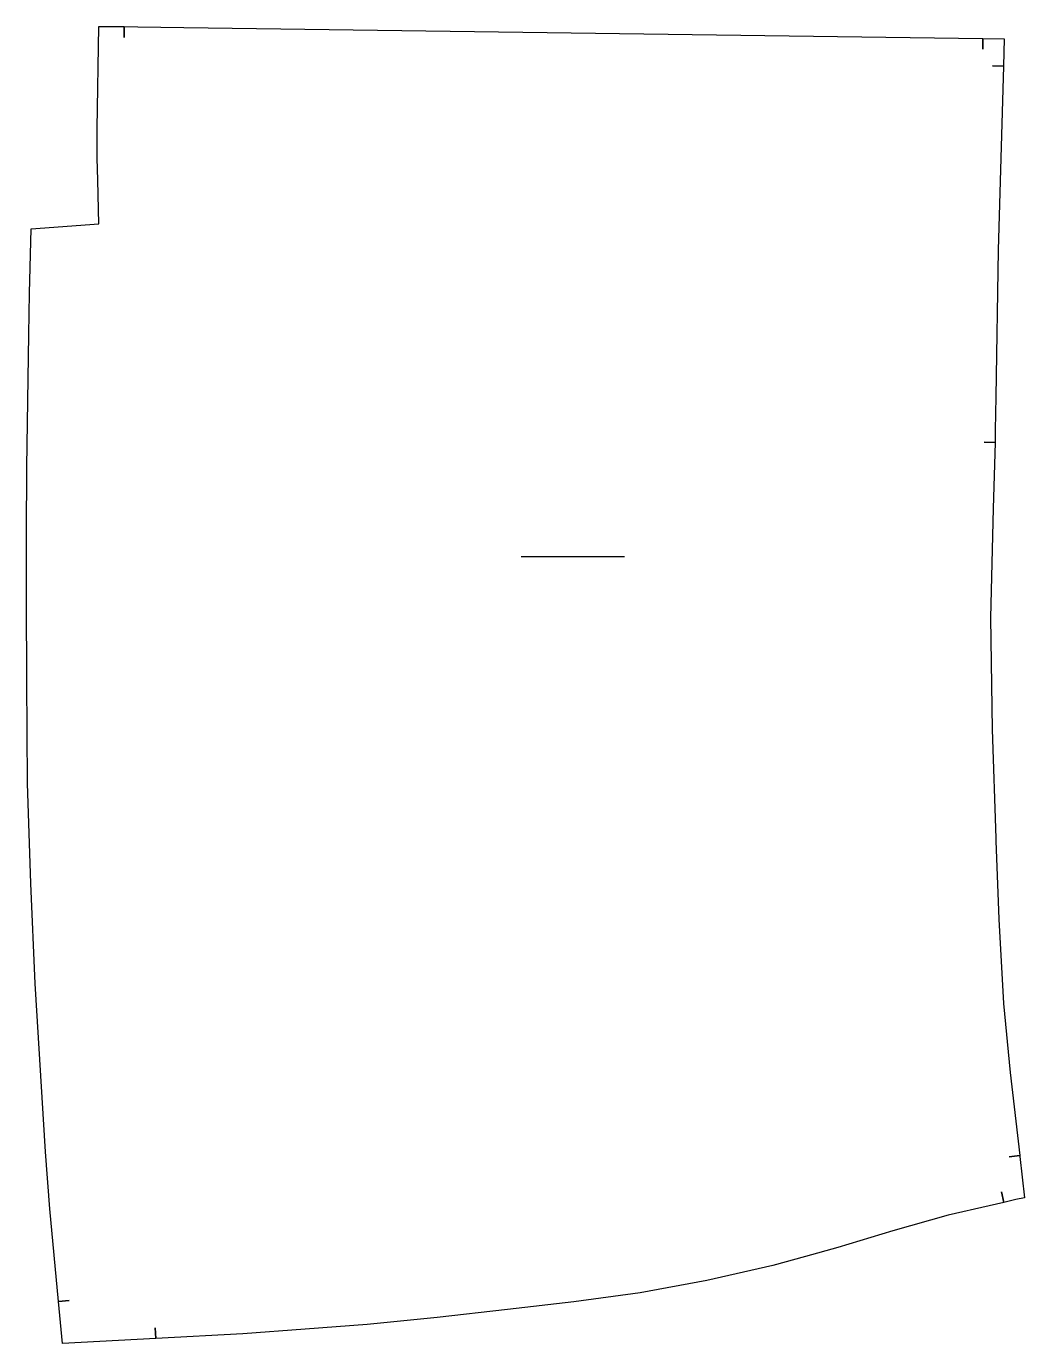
# Model space of a CAD drawing. Header units: inches. Extents: x 0 to 14.7, y 0 to 19.4.
import ezdxf

# ---------------------------------------------------------------- set-up
doc = ezdxf.new("R2010")
doc.units = ezdxf.units.IN

msp = doc.modelspace()

# ---------------------------------------------------------------- linework, layer by layer
at = {"layer": 'T001L001'}
for points in [[(14.699, 2.149), (14.571, 2.121), (14.394, 2.081), (14.359, 2.234), (14.394, 2.081), (14.176, 2.032), (13.571, 1.89), (12.757, 1.66), (11.949, 1.418), (11.47, 1.282), (10.992, 1.153), (10.018, 0.931), (9.039, 0.75), (8.062, 0.616), (7.083, 0.501), (6.051, 0.386), (5.017, 0.283), (4.103, 0.212), (3.188, 0.146), (1.905, 0.075), (1.896, 0.233), (1.905, 0.075), (0.532, 0), (0.473, 0.622), (0.63, 0.636), (0.473, 0.622), (0.344, 1.986), (0.28, 2.824), (0.132, 5.303), (0.064, 6.778), (0.018, 8.254), (0.009, 9.767), (0, 10.93), (0.002, 11.919), (0.009, 12.908), (0.037, 14.862), (0.045, 15.469), (0.07, 16.419), (1.066, 16.492), (1.053, 17.132), (1.043, 17.459), (1.043, 17.893), (1.066, 19.399), (1.441, 19.395), (1.439, 19.237), (1.441, 19.395), (1.641, 19.392), (2.317, 19.383), (14.085, 19.221), (14.083, 19.064), (14.085, 19.221), (14.398, 19.217), (14.386, 18.811), (14.228, 18.816), (14.386, 18.811), (14.307, 16.105), (14.273, 13.941), (14.265, 13.454), (14.263, 13.273), (14.105, 13.277), (14.263, 13.273), (14.233, 12.297), (14.198, 10.688), (14.22, 9.045), (14.274, 7.446), (14.276, 7.407), (14.319, 6.252), (14.388, 5.011), (14.488, 3.991), (14.628, 2.77), (14.471, 2.752), (14.628, 2.77), (14.629, 2.758), (14.699, 2.149)], [(7.285, 11.591), (8.809, 11.591)]]:
    msp.add_lwpolyline(points, dxfattribs=at)

doc.saveas('drawing.dxf')
